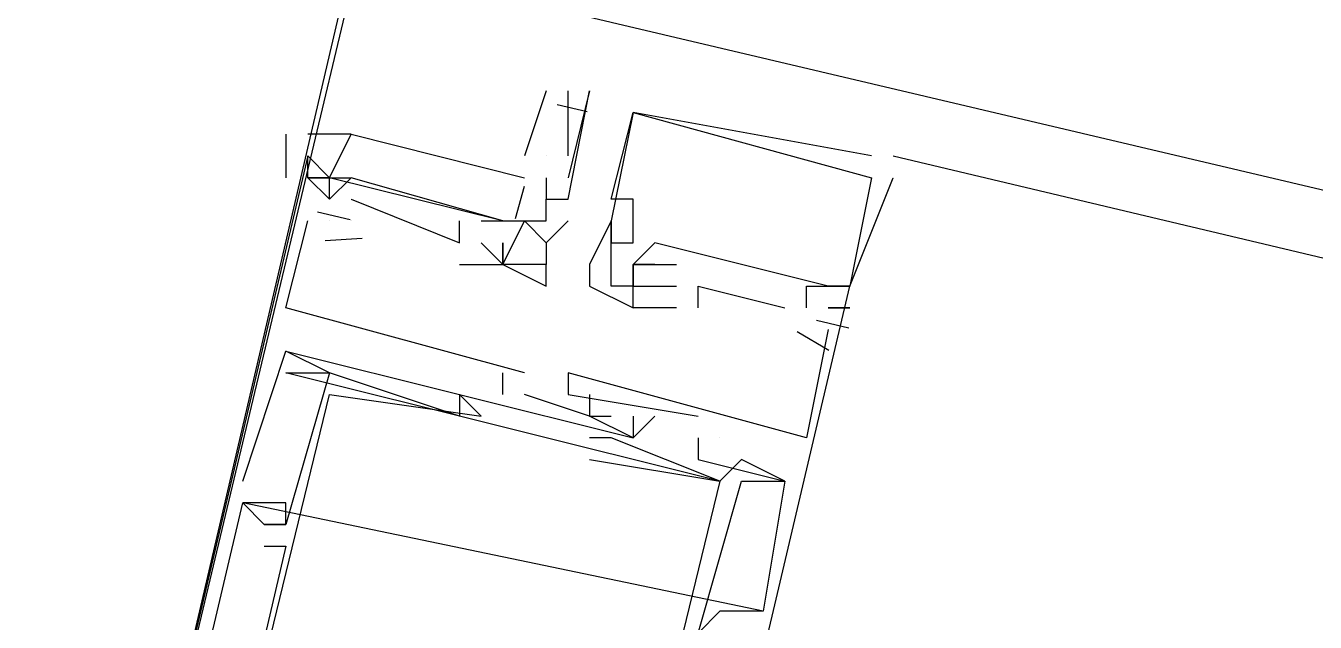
# Model space of a CAD drawing. Header units: feet. Extents: x -84 to 198, y -22 to 181.
# Drawn here: x 119.093 to 119.886, y 129.691 to 130.058 of the extents above; entities that cross this region are included whole.
import ezdxf

# ---------------------------------------------------------------- set-up
doc = ezdxf.new("R2010")
doc.units = ezdxf.units.FT
doc.layers.add('A-LINEA', color=7, linetype='CONTINUOUS')
doc.layers.add('A-MURO-CONCRETO', color=8, linetype='CONTINUOUS')

msp = doc.modelspace()

# ---------------------------------------------------------------- linework, layer by layer
at = {"layer": 'A-LINEA'}
for p, q in [((119.2933, 130.0978), (127.2133, 128.2311)), ((119.4133, 130.0178), (119.4, 129.9778)), ((119.4267, 129.9778), (119.4267, 130.0178)), ((119.44, 130.0178), (119.44, 130.0178)), ((119.4201, 130.0094), (119.4384, 130.0051)), ((119.4667, 130.0044), (119.4667, 130.0044)), ((119.4667, 130.0044), (119.4667, 130.0044)), ((119.4667, 130.0044), (119.4667, 130.0044)), ((119.4667, 130.0044), (119.4667, 130.0044)), ((119.4667, 130.0044), (119.4667, 130.0044)), ((119.4667, 130.0044), (119.4667, 130.0044)), ((119.2533, 129.9911), (119.2533, 129.9644)), ((119.2667, 129.9644), (119.2667, 129.9778)), ((119.2667, 129.9778), (119.2667, 129.9778)), ((119.2667, 129.9778), (119.2667, 129.9778)), ((119.2667, 129.9778), (119.2667, 129.9778)), ((119.4133, 129.9778), (119.4133, 129.9778)), ((119.6133, 129.9778), (119.6133, 129.9778)), ((119.6133, 129.9778), (119.6133, 129.9778)), ((119.6133, 129.9778), (119.6133, 129.9778)), ((119.6267, 129.9778), (126.8667, 128.2578)), ((119.2667, 129.9644), (119.2667, 129.9644)), ((119.2667, 129.9644), (119.2667, 129.9644)), ((119.2667, 129.9644), (119.2667, 129.9644)), ((119.28, 129.9644), (119.28, 129.9644)), ((119.28, 129.9644), (119.28, 129.9644)), ((119.28, 129.9644), (119.28, 129.9644)), ((119.28, 129.9644), (119.28, 129.9644)), ((119.28, 129.9644), (119.28, 129.9644)), ((119.28, 129.9644), (119.28, 129.9644)), ((119.3867, 129.9378), (119.2933, 129.9644)), ((119.2933, 129.9644), (119.2933, 129.9644)), ((119.2933, 129.9644), (119.2933, 129.9644)), ((119.3867, 129.9378), (119.2933, 129.9644)), ((119.2933, 129.9644), (119.2933, 129.9644)), ((119.2933, 129.9644), (119.2933, 129.9644)), ((119.3867, 129.9378), (119.2933, 129.9644)), ((119.2933, 129.9644), (119.2933, 129.9644)), ((119.2933, 129.9644), (119.2933, 129.9644)), ((119.3944, 129.9393), (119.4, 129.9592)), ((119.3944, 129.9393), (119.4, 129.9592)), ((119.3944, 129.9393), (119.4, 129.9592)), ((119.4133, 129.9644), (119.4133, 129.9644)), ((119.4267, 129.9644), (119.4267, 129.9644)), ((119.6133, 129.9644), (119.6133, 129.9644)), ((119.6133, 129.9644), (119.6133, 129.9644)), ((119.6133, 129.9644), (119.6133, 129.9644)), ((119.6133, 129.9644), (119.6133, 129.9644)), ((119.6133, 129.9644), (119.6133, 129.9644)), ((119.6133, 129.9644), (119.6133, 129.9644)), ((119.6267, 129.9644), (119.6267, 129.9644)), ((119.6267, 129.9644), (119.6267, 129.9644)), ((119.6267, 129.9644), (119.6267, 129.9644)), ((119.28, 129.9511), (119.28, 129.9511)), ((119.28, 129.9511), (119.28, 129.9511)), ((119.28, 129.9511), (119.28, 129.9511)), ((119.2933, 129.9511), (119.36, 129.9244)), ((119.2933, 129.9511), (119.2933, 129.9511)), ((119.2933, 129.9511), (119.36, 129.9244)), ((119.2933, 129.9511), (119.2933, 129.9511)), ((119.2933, 129.9511), (119.36, 129.9244)), ((119.2933, 129.9511), (119.2933, 129.9511)), ((119.4133, 129.9511), (119.4133, 129.9511)), ((119.4133, 129.9511), (119.4133, 129.9511)), ((119.4133, 129.9511), (119.4133, 129.9511)), ((119.4267, 129.9511), (119.4267, 129.9511)), ((119.4533, 129.9511), (119.4533, 129.9511)), ((119.4533, 129.9511), (119.4533, 129.9511)), ((119.4533, 129.9511), (119.4533, 129.9511)), ((119.4667, 129.9511), (119.4667, 129.9511)), ((119.4667, 129.9511), (119.4667, 129.9511)), ((119.4667, 129.9511), (119.4667, 129.9511)), ((119.2727, 129.9435), (119.2927, 129.9387)), ((119.2727, 129.9435), (119.2927, 129.9387)), ((119.2727, 129.9435), (119.2927, 129.9387)), ((119.2667, 129.9378), (119.2667, 129.9378)), ((119.2667, 129.9378), (119.2667, 129.9378)), ((119.2667, 129.9378), (119.2667, 129.9378)), ((119.28, 129.9378), (119.28, 129.9378)), ((119.28, 129.9378), (119.28, 129.9378)), ((119.28, 129.9378), (119.28, 129.9378)), ((119.2933, 129.9378), (119.2933, 129.9378)), ((119.2933, 129.9378), (119.2933, 129.9378)), ((119.2933, 129.9378), (119.2933, 129.9378)), ((119.36, 129.9244), (119.36, 129.9378)), ((119.36, 129.9378), (119.36, 129.9378)), ((119.36, 129.9244), (119.36, 129.9378)), ((119.36, 129.9378), (119.36, 129.9378)), ((119.36, 129.9244), (119.36, 129.9378)), ((119.36, 129.9378), (119.36, 129.9378)), ((119.3733, 129.9378), (119.3733, 129.9378)), ((119.3733, 129.9378), (119.3733, 129.9378)), ((119.3733, 129.9378), (119.3733, 129.9378)), ((119.3867, 129.9378), (119.3867, 129.9378)), ((119.3867, 129.9378), (119.3867, 129.9378)), ((119.3867, 129.9378), (119.3867, 129.9378)), ((119.3867, 129.9378), (119.3867, 129.9378)), ((119.3867, 129.9378), (119.3867, 129.9378)), ((119.3867, 129.9378), (119.3867, 129.9378)), ((119.3867, 129.9378), (119.3867, 129.9378)), ((119.4, 129.9378), (119.4, 129.9378)), ((119.4, 129.9378), (119.4, 129.9378)), ((119.4, 129.9378), (119.4, 129.9378)), ((119.4, 129.9378), (119.4, 129.9378)), ((119.4, 129.9378), (119.4, 129.9378)), ((119.4133, 129.9244), (119.4267, 129.9378)), ((119.4133, 129.9378), (119.4133, 129.9378)), ((119.4133, 129.9378), (119.4133, 129.9378)), ((119.4267, 129.9378), (119.4267, 129.9378)), ((119.4533, 129.9378), (119.4533, 129.9378)), ((119.4533, 129.9378), (119.4533, 129.9378)), ((119.4533, 129.9378), (119.4533, 129.9378)), ((119.4533, 129.9378), (119.4533, 129.9378)), ((119.4533, 129.9378), (119.4533, 129.9378)), ((119.4533, 129.9378), (119.4533, 129.9378)), ((119.2775, 129.9257), (119.3002, 129.9273)), ((119.2775, 129.9257), (119.3002, 129.9273)), ((119.2775, 129.9257), (119.3002, 129.9273)), ((119.36, 129.9244), (119.36, 129.9244)), ((119.36, 129.9244), (119.36, 129.9244)), ((119.36, 129.9244), (119.36, 129.9244)), ((119.36, 129.9244), (119.36, 129.9244)), ((119.36, 129.9244), (119.36, 129.9244)), ((119.36, 129.9244), (119.36, 129.9244)), ((119.36, 129.9244), (119.36, 129.9244)), ((119.36, 129.9244), (119.36, 129.9244)), ((119.36, 129.9244), (119.36, 129.9244)), ((119.3867, 129.9111), (119.3733, 129.9244)), ((119.3733, 129.9244), (119.3733, 129.9244)), ((119.3867, 129.9111), (119.3733, 129.9244)), ((119.3733, 129.9244), (119.3733, 129.9244)), ((119.3867, 129.9111), (119.3733, 129.9244)), ((119.3733, 129.9244), (119.3733, 129.9244)), ((119.3867, 129.9244), (119.3867, 129.9244)), ((119.3867, 129.9244), (119.3867, 129.9244)), ((119.3867, 129.9244), (119.3867, 129.9244)), ((119.3867, 129.9244), (119.3867, 129.9244)), ((119.3867, 129.9244), (119.3867, 129.9244)), ((119.3867, 129.9244), (119.3867, 129.9244)), ((119.3867, 129.9244), (119.3867, 129.9244)), ((119.4133, 129.9244), (119.4133, 129.9244)), ((119.4133, 129.9244), (119.4133, 129.9244)), ((119.4533, 129.9244), (119.4533, 129.9244)), ((119.4533, 129.9244), (119.4533, 129.9244)), ((119.4533, 129.9244), (119.4533, 129.9244)), ((119.4533, 129.9244), (119.4533, 129.9244)), ((119.4533, 129.9244), (119.4533, 129.9244)), ((119.4533, 129.9244), (119.4533, 129.9244)), ((119.4533, 129.9244), (119.4533, 129.9244)), ((119.4533, 129.9244), (119.4533, 129.9244)), ((119.4533, 129.9244), (119.4533, 129.9244)), ((119.4667, 129.9244), (119.4667, 129.9244)), ((119.4667, 129.9244), (119.4667, 129.9244)), ((119.4667, 129.9244), (119.4667, 129.9244)), ((119.4667, 129.9244), (119.4667, 129.9244)), ((119.4667, 129.9244), (119.4667, 129.9244)), ((119.4667, 129.9244), (119.4667, 129.9244)), ((119.4667, 129.9244), (119.4667, 129.9244)), ((119.4667, 129.9244), (119.4667, 129.9244)), ((119.4667, 129.9244), (119.4667, 129.9244)), ((119.48, 129.9244), (119.48, 129.9244)), ((119.48, 129.9244), (119.48, 129.9244)), ((119.48, 129.9244), (119.48, 129.9244)), ((119.48, 129.9244), (119.48, 129.9244)), ((119.48, 129.9244), (119.48, 129.9244)), ((119.48, 129.9244), (119.48, 129.9244)), ((119.36, 129.9111), (119.36, 129.9111)), ((119.36, 129.9111), (119.36, 129.9111)), ((119.36, 129.9111), (119.36, 129.9111)), ((119.3867, 129.9111), (119.3867, 129.9111)), ((119.3867, 129.9111), (119.3867, 129.9111)), ((119.3867, 129.9111), (119.3867, 129.9111)), ((119.3867, 129.9111), (119.3867, 129.9111)), ((119.3867, 129.9111), (119.3867, 129.9111)), ((119.3867, 129.9111), (119.3867, 129.9111)), ((119.3867, 129.9111), (119.3867, 129.9111)), ((119.3867, 129.9111), (119.3867, 129.9111)), ((119.3867, 129.9111), (119.3867, 129.9111)), ((119.4133, 129.9111), (119.4133, 129.9111)), ((119.4133, 129.9111), (119.4133, 129.9111)), ((119.44, 129.9111), (119.44, 129.9111)), ((119.44, 129.9111), (119.44, 129.9111)), ((119.44, 129.9111), (119.44, 129.9111)), ((119.4667, 129.9111), (119.4667, 129.9111)), ((119.4667, 129.9111), (119.4667, 129.9111)), ((119.4667, 129.9111), (119.4667, 129.9111)), ((119.4667, 129.9111), (119.4667, 129.9111)), ((119.4667, 129.9111), (119.4667, 129.9111)), ((119.4667, 129.9111), (119.4667, 129.9111)), ((119.4667, 129.9111), (119.4667, 129.9111)), ((119.4667, 129.9111), (119.4667, 129.9111)), ((119.4667, 129.9111), (119.4667, 129.9111)), ((119.4667, 129.9111), (119.4667, 129.9111)), ((119.4667, 129.9111), (119.4667, 129.9111)), ((119.4667, 129.9111), (119.4667, 129.9111)), ((119.48, 129.9111), (119.48, 129.9111)), ((119.48, 129.9111), (119.48, 129.9111)), ((119.48, 129.9111), (119.48, 129.9111)), ((119.48, 129.9111), (119.48, 129.9111)), ((119.48, 129.9111), (119.48, 129.9111)), ((119.48, 129.9111), (119.48, 129.9111)), ((119.4933, 129.9111), (119.4933, 129.9111)), ((119.4933, 129.9111), (119.4933, 129.9111)), ((119.4933, 129.9111), (119.4933, 129.9111)), ((119.4133, 129.8978), (119.4133, 129.8978)), ((119.44, 129.8978), (119.44, 129.8978)), ((119.44, 129.8978), (119.44, 129.8978)), ((119.44, 129.8978), (119.44, 129.8978)), ((119.4533, 129.8978), (119.4533, 129.8978)), ((119.4533, 129.8978), (119.4533, 129.8978)), ((119.4533, 129.8978), (119.4533, 129.8978)), ((119.4667, 129.8978), (119.4667, 129.8978)), ((119.4667, 129.8978), (119.4667, 129.8978)), ((119.4667, 129.8978), (119.4667, 129.8978)), ((119.4667, 129.8978), (119.4667, 129.8978)), ((119.4667, 129.8978), (119.4667, 129.8978)), ((119.4667, 129.8978), (119.4667, 129.8978)), ((119.4667, 129.8978), (119.4667, 129.8978)), ((119.4667, 129.8978), (119.4667, 129.8978)), ((119.4667, 129.8978), (119.4667, 129.8978)), ((119.48, 129.8978), (119.48, 129.8978)), ((119.48, 129.8978), (119.48, 129.8978)), ((119.48, 129.8978), (119.48, 129.8978)), ((119.4933, 129.8978), (119.4933, 129.8978)), ((119.4933, 129.8978), (119.4933, 129.8978)), ((119.4933, 129.8978), (119.4933, 129.8978)), ((119.4933, 129.8978), (119.4933, 129.8978)), ((119.4933, 129.8978), (119.4933, 129.8978)), ((119.4933, 129.8978), (119.4933, 129.8978)), ((119.4933, 129.8978), (119.4933, 129.8978)), ((119.4933, 129.8978), (119.4933, 129.8978)), ((119.4933, 129.8978), (119.4933, 129.8978)), ((119.5067, 129.8978), (119.5067, 129.8978)), ((119.5067, 129.8978), (119.5067, 129.8978)), ((119.5067, 129.8978), (119.5067, 129.8978)), ((119.5733, 129.8978), (119.5733, 129.8978)), ((119.5733, 129.8978), (119.5733, 129.8978)), ((119.5733, 129.8978), (119.5733, 129.8978)), ((119.5733, 129.8978), (119.5733, 129.8978)), ((119.5733, 129.8978), (119.5733, 129.8978)), ((119.5733, 129.8978), (119.5733, 129.8978)), ((119.5867, 129.8978), (119.5867, 129.8978)), ((119.5867, 129.8978), (119.5867, 129.8978)), ((119.5867, 129.8978), (119.5867, 129.8978)), ((119.5867, 129.8978), (119.5867, 129.8978)), ((119.5867, 129.8978), (119.5867, 129.8978)), ((119.5867, 129.8978), (119.5867, 129.8978)), ((119.5867, 129.8978), (119.5867, 129.8978)), ((119.5867, 129.8978), (119.5867, 129.8978)), ((119.5867, 129.8978), (119.5867, 129.8978)), ((119.5867, 129.8978), (119.5867, 129.8978)), ((119.5867, 129.8978), (119.5867, 129.8978)), ((119.5867, 129.8978), (119.5867, 129.8978)), ((119.6, 129.8978), (119.6, 129.8978)), ((119.6, 129.8978), (119.6, 129.8978)), ((119.6, 129.8978), (119.6, 129.8978)), ((119.6, 129.8978), (119.6, 129.8978)), ((119.6, 129.8978), (119.6, 129.8978)), ((119.6, 129.8978), (119.6, 129.8978)), ((119.6, 129.8978), (119.6, 129.8978)), ((119.6, 129.8978), (119.6, 129.8978)), ((119.6, 129.8978), (119.6, 129.8978)), ((119.2533, 129.8844), (119.2533, 129.8844)), ((119.2533, 129.8844), (119.2533, 129.8844)), ((119.2533, 129.8844), (119.2533, 129.8844)), ((119.4667, 129.8844), (119.4667, 129.8844)), ((119.4667, 129.8844), (119.4667, 129.8844)), ((119.4667, 129.8844), (119.4667, 129.8844)), ((119.4667, 129.8844), (119.4667, 129.8844)), ((119.4667, 129.8844), (119.4667, 129.8844)), ((119.4667, 129.8844), (119.4667, 129.8844)), ((119.4933, 129.8844), (119.4933, 129.8844)), ((119.4933, 129.8844), (119.4933, 129.8844)), ((119.4933, 129.8844), (119.4933, 129.8844)), ((119.4933, 129.8844), (119.4933, 129.8844)), ((119.4933, 129.8844), (119.4933, 129.8844)), ((119.4933, 129.8844), (119.4933, 129.8844)), ((119.5067, 129.8844), (119.5067, 129.8844)), ((119.5067, 129.8844), (119.5067, 129.8844)), ((119.5067, 129.8844), (119.5067, 129.8844)), ((119.56, 129.8844), (119.56, 129.8844)), ((119.56, 129.8844), (119.56, 129.8844)), ((119.56, 129.8844), (119.56, 129.8844)), ((119.5733, 129.8844), (119.5733, 129.8844)), ((119.5733, 129.8844), (119.5733, 129.8844)), ((119.5733, 129.8844), (119.5733, 129.8844)), ((119.5867, 129.8844), (119.5867, 129.8844)), ((119.5867, 129.8844), (119.5867, 129.8844)), ((119.5867, 129.8844), (119.5867, 129.8844)), ((119.5867, 129.8844), (119.5867, 129.8844)), ((119.5867, 129.8844), (119.5867, 129.8844)), ((119.5867, 129.8844), (119.5867, 129.8844)), ((119.6, 129.8844), (119.6, 129.8844)), ((119.6, 129.8844), (119.6, 129.8844)), ((119.6, 129.8844), (119.6, 129.8844)), ((119.5794, 129.8768), (119.5994, 129.872)), ((119.5794, 129.8768), (119.5994, 129.872)), ((119.5794, 129.8768), (119.5994, 129.872)), ((119.5676, 129.8699), (119.5871, 129.8584)), ((119.5676, 129.8699), (119.5871, 129.8584)), ((119.5676, 129.8699), (119.5871, 129.8584)), ((119.5867, 129.8711), (119.5867, 129.8711)), ((119.5867, 129.8711), (119.5867, 129.8711)), ((119.5867, 129.8711), (119.5867, 129.8711)), ((119.2533, 129.8578), (119.2533, 129.8578)), ((119.2533, 129.8578), (119.2533, 129.8578)), ((119.2533, 129.8578), (119.2533, 129.8578)), ((119.2533, 129.8578), (119.2533, 129.8578)), ((119.2533, 129.8578), (119.2533, 129.8578)), ((119.2533, 129.8578), (119.2533, 129.8578)), ((119.52, 129.7778), (119.2533, 129.8444)), ((119.2533, 129.8444), (119.2533, 129.8444)), ((119.52, 129.7778), (119.2533, 129.8444)), ((119.2533, 129.8444), (119.2533, 129.8444)), ((119.52, 129.7778), (119.2533, 129.8444)), ((119.2533, 129.8444), (119.2533, 129.8444)), ((119.28, 129.8444), (119.28, 129.8444)), ((119.28, 129.8444), (119.28, 129.8444)), ((119.28, 129.8444), (119.28, 129.8444)), ((119.28, 129.8444), (119.28, 129.8444)), ((119.28, 129.8444), (119.28, 129.8444)), ((119.28, 129.8444), (119.28, 129.8444)), ((119.3867, 129.8311), (119.3867, 129.8444)), ((119.3867, 129.8444), (119.3867, 129.8444)), ((119.3867, 129.8311), (119.3867, 129.8444)), ((119.3867, 129.8444), (119.3867, 129.8444)), ((119.3867, 129.8311), (119.3867, 129.8444)), ((119.3867, 129.8444), (119.3867, 129.8444)), ((119.4, 129.8444), (119.4, 129.8444)), ((119.4, 129.8444), (119.4, 129.8444)), ((119.4, 129.8444), (119.4, 129.8444)), ((119.4267, 129.8444), (119.4267, 129.8444)), ((119.4267, 129.8444), (119.4267, 129.8444)), ((119.4267, 129.8444), (119.4267, 129.8444)), ((119.28, 129.8311), (119.28, 129.8311)), ((119.28, 129.8311), (119.28, 129.8311)), ((119.28, 129.8311), (119.28, 129.8311)), ((119.36, 129.8311), (119.36, 129.8311)), ((119.36, 129.8311), (119.36, 129.8311)), ((119.36, 129.8311), (119.36, 129.8311)), ((119.3867, 129.8311), (119.3867, 129.8311)), ((119.3867, 129.8311), (119.3867, 129.8311)), ((119.3867, 129.8311), (119.3867, 129.8311)), ((119.4, 129.8311), (119.4, 129.8311)), ((119.4, 129.8311), (119.4, 129.8311)), ((119.4, 129.8311), (119.4, 129.8311)), ((119.4267, 129.8311), (119.4267, 129.8311)), ((119.4267, 129.8311), (119.4267, 129.8311)), ((119.4267, 129.8311), (119.4267, 129.8311)), ((119.44, 129.8311), (119.44, 129.8311)), ((119.44, 129.8311), (119.44, 129.8311)), ((119.44, 129.8311), (119.44, 129.8311)), ((119.36, 129.8178), (119.36, 129.8178)), ((119.36, 129.8178), (119.36, 129.8178)), ((119.36, 129.8178), (119.36, 129.8178)), ((119.3733, 129.8178), (119.3733, 129.8178)), ((119.3733, 129.8178), (119.3733, 129.8178)), ((119.3733, 129.8178), (119.3733, 129.8178)), ((119.44, 129.8178), (119.44, 129.8178)), ((119.44, 129.8178), (119.44, 129.8178)), ((119.44, 129.8178), (119.44, 129.8178)), ((119.44, 129.8178), (119.44, 129.8178)), ((119.44, 129.8178), (119.44, 129.8178)), ((119.44, 129.8178), (119.44, 129.8178)), ((119.44, 129.8178), (119.44, 129.8178)), ((119.44, 129.8178), (119.44, 129.8178)), ((119.44, 129.8178), (119.44, 129.8178)), ((119.4533, 129.8178), (119.4533, 129.8178)), ((119.4533, 129.8178), (119.4533, 129.8178)), ((119.4533, 129.8178), (119.4533, 129.8178)), ((119.4667, 129.8044), (119.48, 129.8178)), ((119.4667, 129.8178), (119.4667, 129.8178)), ((119.4667, 129.8044), (119.48, 129.8178)), ((119.4667, 129.8178), (119.4667, 129.8178)), ((119.4667, 129.8044), (119.48, 129.8178)), ((119.4667, 129.8178), (119.4667, 129.8178)), ((119.48, 129.8178), (119.48, 129.8178)), ((119.48, 129.8178), (119.48, 129.8178)), ((119.48, 129.8178), (119.48, 129.8178)), ((119.5067, 129.8178), (119.5067, 129.8178)), ((119.5067, 129.8178), (119.5067, 129.8178)), ((119.5067, 129.8178), (119.5067, 129.8178)), ((119.44, 129.8044), (119.44, 129.8044)), ((119.44, 129.8044), (119.44, 129.8044)), ((119.44, 129.8044), (119.44, 129.8044)), ((119.4533, 129.8044), (119.4533, 129.8044)), ((119.4533, 129.8044), (119.4533, 129.8044)), ((119.4533, 129.8044), (119.4533, 129.8044)), ((119.4667, 129.8044), (119.4667, 129.8044)), ((119.4667, 129.8044), (119.4667, 129.8044)), ((119.4667, 129.8044), (119.4667, 129.8044)), ((119.4667, 129.8044), (119.4667, 129.8044)), ((119.4667, 129.8044), (119.4667, 129.8044)), ((119.4667, 129.8044), (119.4667, 129.8044)), ((119.4667, 129.8044), (119.4667, 129.8044)), ((119.4667, 129.8044), (119.4667, 129.8044)), ((119.4667, 129.8044), (119.4667, 129.8044)), ((119.5067, 129.8044), (119.5067, 129.8044)), ((119.5067, 129.8044), (119.5067, 129.8044)), ((119.5067, 129.8044), (119.5067, 129.8044)), ((119.5067, 129.8044), (119.5067, 129.8044)), ((119.5067, 129.8044), (119.5067, 129.8044)), ((119.5067, 129.8044), (119.5067, 129.8044)), ((119.5067, 129.8044), (119.5067, 129.8044)), ((119.5067, 129.8044), (119.5067, 129.8044)), ((119.5067, 129.8044), (119.5067, 129.8044)), ((119.52, 129.8044), (119.52, 129.8044)), ((119.52, 129.8044), (119.52, 129.8044)), ((119.52, 129.8044), (119.52, 129.8044)), ((119.52, 129.8044), (119.52, 129.8044)), ((119.52, 129.8044), (119.52, 129.8044)), ((119.52, 129.8044), (119.52, 129.8044)), ((119.5733, 129.8044), (119.5733, 129.8044)), ((119.5733, 129.8044), (119.5733, 129.8044)), ((119.5733, 129.8044), (119.5733, 129.8044)), ((119.44, 129.7911), (119.44, 129.7911)), ((119.44, 129.7911), (119.44, 129.7911)), ((119.44, 129.7911), (119.44, 129.7911)), ((119.4667, 129.7911), (119.4667, 129.7911)), ((119.4667, 129.7911), (119.4667, 129.7911)), ((119.4667, 129.7911), (119.4667, 129.7911)), ((119.4667, 129.7911), (119.4667, 129.7911)), ((119.4667, 129.7911), (119.4667, 129.7911)), ((119.4667, 129.7911), (119.4667, 129.7911)), ((119.5067, 129.7911), (119.5067, 129.7911)), ((119.5067, 129.7911), (119.5067, 129.7911)), ((119.5067, 129.7911), (119.5067, 129.7911)), ((119.5333, 129.7911), (119.5333, 129.7911)), ((119.5333, 129.7911), (119.5333, 129.7911)), ((119.5333, 129.7911), (119.5333, 129.7911)), ((119.2267, 129.7778), (119.2267, 129.7778)), ((119.2267, 129.7778), (119.2267, 129.7778)), ((119.2267, 129.7778), (119.2267, 129.7778)), ((119.52, 129.7778), (119.52, 129.7778)), ((119.52, 129.7778), (119.52, 129.7778)), ((119.52, 129.7778), (119.52, 129.7778)), ((119.52, 129.7778), (119.52, 129.7778)), ((119.52, 129.7778), (119.52, 129.7778)), ((119.52, 129.7778), (119.52, 129.7778)), ((119.5333, 129.7778), (119.5333, 129.7778)), ((119.5333, 129.7778), (119.5333, 129.7778)), ((119.5333, 129.7778), (119.5333, 129.7778)), ((119.56, 129.7778), (119.56, 129.7778)), ((119.56, 129.7778), (119.56, 129.7778)), ((119.56, 129.7778), (119.56, 129.7778)), ((119.56, 129.7778), (119.56, 129.7778)), ((119.56, 129.7778), (119.56, 129.7778)), ((119.56, 129.7778), (119.56, 129.7778)), ((119.56, 129.7778), (119.56, 129.7778)), ((119.56, 129.7778), (119.56, 129.7778)), ((119.56, 129.7778), (119.56, 129.7778)), ((119.5467, 129.6978), (119.2267, 129.7644)), ((119.2267, 129.7644), (119.2267, 129.7644)), ((119.2267, 129.7644), (119.2267, 129.7644)), ((119.5467, 129.6978), (119.2267, 129.7644)), ((119.2267, 129.7644), (119.2267, 129.7644)), ((119.2267, 129.7644), (119.2267, 129.7644)), ((119.5467, 129.6978), (119.2267, 129.7644)), ((119.2267, 129.7644), (119.2267, 129.7644)), ((119.2267, 129.7644), (119.2267, 129.7644)), ((119.2533, 129.7644), (119.2533, 129.7644)), ((119.2533, 129.7644), (119.2533, 129.7644)), ((119.2533, 129.7644), (119.2533, 129.7644)), ((119.24, 129.7511), (119.24, 129.7511)), ((119.24, 129.7511), (119.24, 129.7511)), ((119.24, 129.7511), (119.24, 129.7511)), ((119.24, 129.7511), (119.24, 129.7511)), ((119.24, 129.7511), (119.24, 129.7511)), ((119.24, 129.7511), (119.24, 129.7511)), ((119.24, 129.7511), (119.24, 129.7511)), ((119.24, 129.7511), (119.24, 129.7511)), ((119.24, 129.7511), (119.24, 129.7511)), ((119.2533, 129.7511), (119.2533, 129.7511)), ((119.2533, 129.7511), (119.2533, 129.7511)), ((119.2533, 129.7511), (119.2533, 129.7511)), ((119.2533, 129.7511), (119.2533, 129.7511)), ((119.2533, 129.7511), (119.2533, 129.7511)), ((119.2533, 129.7511), (119.2533, 129.7511)), ((119.2533, 129.7511), (119.2533, 129.7511)), ((119.2533, 129.7511), (119.2533, 129.7511)), ((119.2533, 129.7511), (119.2533, 129.7511)), ((119.24, 129.7378), (119.24, 129.7378)), ((119.24, 129.7378), (119.2533, 129.7378)), ((119.24, 129.7378), (119.24, 129.7378)), ((119.24, 129.7378), (119.2533, 129.7378)), ((119.24, 129.7378), (119.24, 129.7378)), ((119.24, 129.7378), (119.2533, 129.7378)), ((119.2533, 129.7378), (119.2533, 129.7378)), ((119.2533, 129.7378), (119.2533, 129.7378)), ((119.2533, 129.7378), (119.2533, 129.7378)), ((119.52, 129.6978), (119.52, 129.6978)), ((119.52, 129.6978), (119.52, 129.6978)), ((119.52, 129.6978), (119.52, 129.6978)), ((119.5467, 129.6978), (119.5467, 129.6978)), ((119.5467, 129.6978), (119.5467, 129.6978)), ((119.5467, 129.6978), (119.5467, 129.6978))]:
    msp.add_line(p, q, dxfattribs=at)
for points in [[(119.1067, 129.2978), (119.4533, 130.7511), (116.04, 131.5511), (115.6933, 130.0978), (119.1067, 129.2978)], [(119.4133, 129.9378), (119.4133, 129.9511), (119.4267, 129.9511), (119.44, 130.0178), (119.44, 130.0178), (119.4267, 129.9644)], [(119.4667, 129.9111), (119.4667, 129.8978), (119.4533, 129.8978), (119.4533, 129.9244), (119.4667, 129.9244), (119.4667, 129.9244), (119.4667, 129.9511), (119.4667, 129.9511), (119.4533, 129.9511), (119.4533, 129.9511), (119.4667, 130.0044), (119.4667, 130.0044), (119.6133, 129.9644), (119.6133, 129.9644), (119.6, 129.8978), (119.5867, 129.8978), (119.6, 129.8978), (119.6267, 129.9644)], [(119.6133, 129.9778), (119.4667, 130.0044), (119.4533, 129.9378), (119.4533, 129.9244), (119.4533, 129.9378)], [(119.4667, 129.9111), (119.4667, 129.8978), (119.4533, 129.8978), (119.4533, 129.9244), (119.4667, 129.9244), (119.4667, 129.9244), (119.4667, 129.9511), (119.4667, 129.9511), (119.4533, 129.9511), (119.4533, 129.9511), (119.4667, 130.0044), (119.4667, 130.0044), (119.6133, 129.9644), (119.6133, 129.9644), (119.6, 129.8978), (119.5867, 129.8978), (119.6, 129.8978), (119.6267, 129.9644)], [(119.6133, 129.9778), (119.4667, 130.0044), (119.4533, 129.9378), (119.4533, 129.9244), (119.4533, 129.9378)], [(119.4667, 129.9111), (119.4667, 129.8978), (119.4533, 129.8978), (119.4533, 129.9244), (119.4667, 129.9244), (119.4667, 129.9244), (119.4667, 129.9511), (119.4667, 129.9511), (119.4533, 129.9511), (119.4533, 129.9511), (119.4667, 130.0044), (119.4667, 130.0044), (119.6133, 129.9644), (119.6133, 129.9644), (119.6, 129.8978), (119.5867, 129.8978), (119.6, 129.8978), (119.6267, 129.9644)], [(119.6133, 129.9778), (119.4667, 130.0044), (119.4533, 129.9378), (119.4533, 129.9244), (119.4533, 129.9378)], [(119.2667, 129.9778), (119.28, 129.9644), (119.2667, 129.9644), (119.28, 129.9511), (119.28, 129.9644), (119.2933, 129.9911), (119.2667, 129.9911)], [(119.3867, 129.9378), (119.28, 129.9644), (119.2933, 129.9911), (119.4, 129.9644)], [(119.3867, 129.9378), (119.28, 129.9644), (119.2933, 129.9911), (119.4, 129.9644)], [(119.3867, 129.9378), (119.28, 129.9644), (119.2933, 129.9911), (119.4, 129.9644)], [(119.2667, 129.9644), (119.2667, 129.9644), (119.2667, 129.9644), (119.28, 129.9644), (119.2667, 129.9778), (119.1067, 129.2978), (119.2533, 129.2578)], [(119.2667, 129.9644), (119.2667, 129.9644), (119.2667, 129.9644), (119.28, 129.9644), (119.2667, 129.9778), (119.1067, 129.2978), (119.2533, 129.2578)], [(119.2667, 129.9644), (119.2667, 129.9644), (119.2667, 129.9644), (119.28, 129.9644), (119.2667, 129.9778), (119.1067, 129.2978), (119.2533, 129.2578)], [(119.28, 129.9644), (119.2933, 129.9644), (119.28, 129.9511)], [(119.28, 129.9644), (119.2933, 129.9644), (119.28, 129.9511)], [(119.28, 129.9644), (119.2933, 129.9644), (119.28, 129.9511)], [(119.4133, 129.9644), (119.4133, 129.9644), (119.4133, 129.9511), (119.4133, 129.9511)], [(119.3867, 129.9378), (119.3867, 129.9378), (119.4, 129.9378), (119.4133, 129.9378), (119.4133, 129.9378), (119.4133, 129.9511)], [(119.4, 129.8444), (119.2533, 129.8844), (119.2667, 129.9378)], [(119.4, 129.8444), (119.2533, 129.8844), (119.2667, 129.9378)], [(119.4, 129.8444), (119.2533, 129.8844), (119.2667, 129.9378)], [(119.3733, 129.9378), (119.3867, 129.9378), (119.4, 129.9378)], [(119.3733, 129.9378), (119.3867, 129.9378), (119.4, 129.9378)], [(119.3733, 129.9378), (119.3867, 129.9378), (119.4, 129.9378)], [(119.3867, 129.9111), (119.4, 129.9378), (119.4133, 129.9244), (119.4133, 129.9111), (119.3867, 129.9111)], [(119.4533, 129.9378), (119.44, 129.9111), (119.44, 129.8978), (119.4667, 129.8844), (119.4667, 129.8978), (119.4667, 129.8978), (119.4667, 129.8978), (119.4667, 129.8978), (119.4667, 129.9111)], [(119.4533, 129.9378), (119.44, 129.9111), (119.44, 129.8978), (119.4667, 129.8844), (119.4667, 129.8978), (119.4667, 129.8978), (119.4667, 129.8978), (119.4667, 129.8978), (119.4667, 129.9111)], [(119.4533, 129.9378), (119.44, 129.9111), (119.44, 129.8978), (119.4667, 129.8844), (119.4667, 129.8978), (119.4667, 129.8978), (119.4667, 129.8978), (119.4667, 129.8978), (119.4667, 129.9111)], [(119.36, 129.9111), (119.3867, 129.9111), (119.3867, 129.9244), (119.3867, 129.9111)], [(119.36, 129.9111), (119.3867, 129.9111), (119.3867, 129.9244), (119.3867, 129.9111)], [(119.36, 129.9111), (119.3867, 129.9111), (119.3867, 129.9244), (119.3867, 129.9111)], [(119.3867, 129.9244), (119.3867, 129.9111), (119.3867, 129.9111), (119.3867, 129.9111), (119.3867, 129.9111), (119.4133, 129.8978), (119.4133, 129.9111)], [(119.5867, 129.8978), (119.48, 129.9244), (119.4667, 129.9111), (119.48, 129.9111), (119.4933, 129.9111)], [(119.48, 129.9111), (119.48, 129.9111), (119.4667, 129.9111), (119.48, 129.9244)], [(119.5867, 129.8978), (119.48, 129.9244), (119.4667, 129.9111), (119.48, 129.9111), (119.4933, 129.9111)], [(119.48, 129.9111), (119.48, 129.9111), (119.4667, 129.9111), (119.48, 129.9244)], [(119.5867, 129.8978), (119.48, 129.9244), (119.4667, 129.9111), (119.48, 129.9111), (119.4933, 129.9111)], [(119.48, 129.9111), (119.48, 129.9111), (119.4667, 129.9111), (119.48, 129.9244)], [(119.2933, 129.2444), (119.44, 129.2178), (119.6, 129.8978)], [(119.2933, 129.2444), (119.44, 129.2178), (119.6, 129.8978)], [(119.2933, 129.2444), (119.44, 129.2178), (119.6, 129.8978)], [(119.4933, 129.8844), (119.4933, 129.8844), (119.4667, 129.8844), (119.4667, 129.8978), (119.48, 129.8978), (119.4933, 129.8978)], [(119.4933, 129.8844), (119.4933, 129.8844), (119.4667, 129.8844), (119.4667, 129.8978), (119.48, 129.8978), (119.4933, 129.8978)], [(119.4933, 129.8844), (119.4933, 129.8844), (119.4667, 129.8844), (119.4667, 129.8978), (119.48, 129.8978), (119.4933, 129.8978)], [(119.5067, 129.8844), (119.5067, 129.8978), (119.56, 129.8844)], [(119.5067, 129.8844), (119.5067, 129.8978), (119.56, 129.8844)], [(119.5067, 129.8844), (119.5067, 129.8978), (119.56, 129.8844)], [(119.5733, 129.8844), (119.5733, 129.8978), (119.5867, 129.8978)], [(119.5733, 129.8844), (119.5733, 129.8978), (119.5867, 129.8978)], [(119.5733, 129.8844), (119.5733, 129.8978), (119.5867, 129.8978)], [(119.5867, 129.8844), (119.6, 129.8844), (119.5867, 129.8844)], [(119.5867, 129.8844), (119.6, 129.8844), (119.5867, 129.8844)], [(119.5867, 129.8844), (119.6, 129.8844), (119.5867, 129.8844)], [(119.5867, 129.8711), (119.5733, 129.8044), (119.4267, 129.8444), (119.4267, 129.8311), (119.5067, 129.8178)], [(119.5867, 129.8711), (119.5733, 129.8044), (119.4267, 129.8444), (119.4267, 129.8311), (119.5067, 129.8178)], [(119.5867, 129.8711), (119.5733, 129.8044), (119.4267, 129.8444), (119.4267, 129.8311), (119.5067, 129.8178)], [(119.24, 129.7378), (119.2533, 129.7378), (119.16, 129.3378), (119.1467, 129.3378), (119.1333, 129.3111), (119.12, 129.3111), (119.1333, 129.3111), (119.1467, 129.3378), (119.24, 129.3111), (119.2533, 129.3111), (119.16, 129.3378), (119.28, 129.8311), (119.3733, 129.8178), (119.3733, 129.8178), (119.36, 129.8311), (119.36, 129.8178), (119.28, 129.8444), (119.2533, 129.8578)], [(119.24, 129.7378), (119.2533, 129.7378), (119.16, 129.3378), (119.1467, 129.3378), (119.1333, 129.3111), (119.12, 129.3111), (119.1333, 129.3111), (119.1467, 129.3378), (119.24, 129.3111), (119.2533, 129.3111), (119.16, 129.3378), (119.28, 129.8311), (119.3733, 129.8178), (119.3733, 129.8178), (119.36, 129.8311), (119.36, 129.8178), (119.28, 129.8444), (119.2533, 129.8578)], [(119.24, 129.7378), (119.2533, 129.7378), (119.16, 129.3378), (119.1467, 129.3378), (119.1333, 129.3111), (119.12, 129.3111), (119.1333, 129.3111), (119.1467, 129.3378), (119.24, 129.3111), (119.2533, 129.3111), (119.16, 129.3378), (119.28, 129.8311), (119.3733, 129.8178), (119.3733, 129.8178), (119.36, 129.8311), (119.36, 129.8178), (119.28, 129.8444), (119.2533, 129.8578)], [(119.2267, 129.7778), (119.2533, 129.8578), (119.4667, 129.8044)], [(119.2267, 129.7778), (119.2533, 129.8578), (119.4667, 129.8044)], [(119.2267, 129.7778), (119.2533, 129.8578), (119.4667, 129.8044)], [(119.2533, 129.8444), (119.28, 129.8444), (119.2533, 129.7511), (119.24, 129.7511)], [(119.2533, 129.8444), (119.28, 129.8444), (119.2533, 129.7511), (119.24, 129.7511)], [(119.2533, 129.8444), (119.28, 129.8444), (119.2533, 129.7511), (119.24, 129.7511)], [(119.44, 129.8311), (119.44, 129.8178), (119.4, 129.8311)], [(119.44, 129.8311), (119.44, 129.8178), (119.4, 129.8311)], [(119.44, 129.8311), (119.44, 129.8178), (119.4, 129.8311)], [(119.4667, 129.8178), (119.4667, 129.8044), (119.44, 129.8178), (119.4533, 129.8178)], [(119.4667, 129.8178), (119.4667, 129.8044), (119.44, 129.8178), (119.4533, 129.8178)], [(119.4667, 129.8178), (119.4667, 129.8044), (119.44, 129.8178), (119.4533, 129.8178)], [(119.5333, 129.7778), (119.56, 129.7778), (119.5333, 129.7911), (119.52, 129.7778), (119.4533, 129.8044), (119.44, 129.8044), (119.44, 129.8044)], [(119.5333, 129.7778), (119.56, 129.7778), (119.5333, 129.7911), (119.52, 129.7778), (119.4533, 129.8044), (119.44, 129.8044), (119.44, 129.8044)], [(119.5333, 129.7778), (119.56, 129.7778), (119.5333, 129.7911), (119.52, 129.7778), (119.4533, 129.8044), (119.44, 129.8044), (119.44, 129.8044)], [(119.5067, 129.8044), (119.5067, 129.7911), (119.56, 129.7778), (119.5467, 129.6978), (119.52, 129.6978), (119.5067, 129.6844)], [(119.5067, 129.8044), (119.5067, 129.7911), (119.56, 129.7778), (119.5467, 129.6978), (119.52, 129.6978), (119.5067, 129.6844)], [(119.5067, 129.8044), (119.5067, 129.7911), (119.56, 129.7778), (119.5467, 129.6978), (119.52, 129.6978), (119.5067, 129.6844)], [(119.44, 129.7911), (119.52, 129.7778), (119.4, 129.2844), (119.32, 129.2978), (119.32, 129.2844)], [(119.44, 129.7911), (119.52, 129.7778), (119.4, 129.2844), (119.32, 129.2978), (119.32, 129.2844)], [(119.44, 129.7911), (119.52, 129.7778), (119.4, 129.2844), (119.32, 129.2978), (119.32, 129.2844)], [(119.5333, 129.6711), (119.5333, 129.6844), (119.52, 129.6844), (119.5067, 129.6844), (119.5333, 129.7778)], [(119.5333, 129.6711), (119.5333, 129.6844), (119.52, 129.6844), (119.5067, 129.6844), (119.5333, 129.7778)], [(119.5333, 129.6711), (119.5333, 129.6844), (119.52, 129.6844), (119.5067, 129.6844), (119.5333, 129.7778)], [(119.1333, 129.3111), (119.12, 129.3111), (119.2267, 129.7644), (119.24, 129.7511), (119.2533, 129.7511)], [(119.1333, 129.3111), (119.12, 129.3111), (119.2267, 129.7644), (119.24, 129.7511), (119.2533, 129.7511)], [(119.1333, 129.3111), (119.12, 129.3111), (119.2267, 129.7644), (119.24, 129.7511), (119.2533, 129.7511)], [(119.24, 129.7511), (119.2533, 129.7511), (119.2533, 129.7644), (119.2267, 129.7644)], [(119.24, 129.7511), (119.2533, 129.7511), (119.2533, 129.7644), (119.2267, 129.7644)], [(119.24, 129.7511), (119.2533, 129.7511), (119.2533, 129.7644), (119.2267, 129.7644)], [(119.24, 129.7511), (119.24, 129.7511), (119.24, 129.7511)], [(119.24, 129.7511), (119.24, 129.7511), (119.24, 129.7511)], [(119.24, 129.7511), (119.24, 129.7511), (119.24, 129.7511)]]:
    msp.add_lwpolyline(points, dxfattribs=at)
at = {"layer": 'A-MURO-CONCRETO'}
msp.add_lwpolyline([(115.6933, 130.0978), (119.2933, 130.0978), (119.1067, 129.2978), (115.6933, 130.0978), (115.6933, 130.0978)], dxfattribs=at)

doc.saveas('drawing.dxf')
